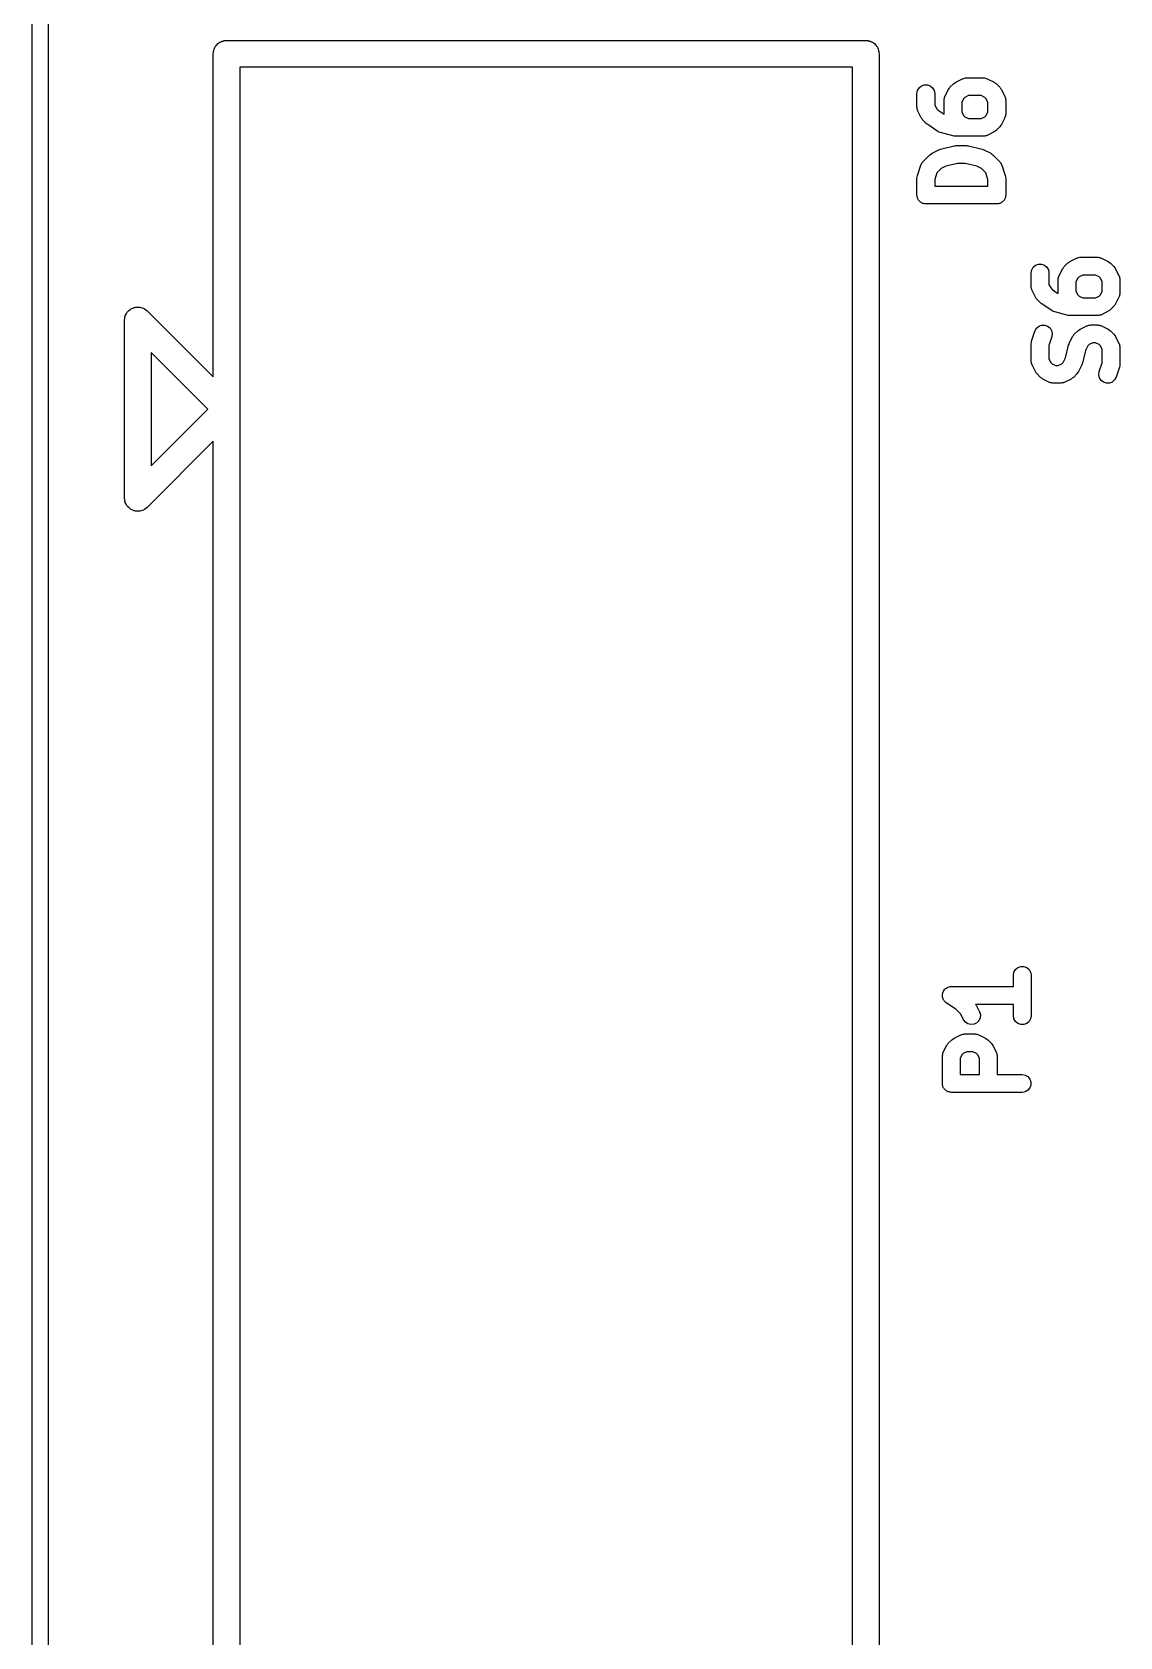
# Model space of a CAD drawing. Extents: x 51 to 137, y -158 to -25.
# Drawn here: x 50.69 to 66.25, y -101.76 to -78.82 of the extents above; entities that cross this region are included whole.
import ezdxf

# ---------------------------------------------------------------- set-up
doc = ezdxf.new("R2010")
doc.units = 0
doc.header["$MEASUREMENT"] = 0
doc.layers.add('BLACK', color=7, linetype='CONTINUOUS')

msp = doc.modelspace()

# ---------------------------------------------------------------- linework, layer by layer
at = {"layer": 'Black'}
for p, q in [((50.6857, -119.921), (50.6857, -28.1813)), ((50.9143, -28.1913), (50.9143, -119.916)), ((53.2765, -79.1312), (53.2794, -79.1148)), ((53.2765, -83.7513), (53.2765, -79.1312)), ((53.2794, -79.0981), (53.2851, -79.0825)), ((53.2794, -79.1148), (53.2794, -79.0981)), ((53.2851, -79.0825), (53.288, -79.066)), ((53.288, -79.066), (53.2963, -79.0516)), ((53.2963, -79.0516), (53.302, -79.0359)), ((53.302, -79.0359), (53.3127, -79.0232)), ((53.3127, -79.0232), (53.3211, -79.0087)), ((53.3211, -79.0087), (53.3338, -78.998)), ((53.3338, -78.998), (53.3445, -78.9853)), ((53.3445, -78.9853), (53.359, -78.9769)), ((53.359, -78.9769), (53.3717, -78.9662)), ((53.3717, -78.9662), (53.3874, -78.9605)), ((53.3874, -78.9605), (53.4018, -78.9522)), ((53.4018, -78.9522), (53.4183, -78.9493)), ((53.4183, -78.9493), (53.4339, -78.9436)), ((53.4339, -78.9436), (53.4506, -78.9436)), ((53.4506, -78.9436), (53.467, -78.9407)), ((53.467, -78.9407), (62.611, -78.9407)), ((62.611, -78.9407), (62.6274, -78.9436)), ((62.6274, -78.9436), (62.6441, -78.9436)), ((62.6441, -78.9436), (62.6597, -78.9493)), ((62.6597, -78.9493), (62.6762, -78.9522)), ((62.6762, -78.9522), (62.6906, -78.9605)), ((62.6906, -78.9605), (62.7062, -78.9662)), ((62.7062, -78.9662), (62.719, -78.9769)), ((62.719, -78.9769), (62.7335, -78.9853)), ((62.7335, -78.9853), (62.7442, -78.998)), ((62.7442, -78.998), (62.7569, -79.0087)), ((62.7569, -79.0087), (62.7653, -79.0232)), ((62.7653, -79.0232), (62.776, -79.0359)), ((62.776, -79.0359), (62.7817, -79.0516)), ((62.7817, -79.0516), (62.79, -79.066)), ((62.79, -79.066), (62.7929, -79.0825)), ((62.7929, -79.0825), (62.7986, -79.0981)), ((62.7986, -79.0981), (62.7986, -79.1148)), ((62.7986, -79.1148), (62.8015, -79.1312)), ((62.8015, -79.1312), (62.8015, -107.071)), ((62.4205, -79.3217), (53.6575, -79.3217)), ((53.6575, -79.3217), (53.6575, -106.881)), ((62.4205, -106.881), (62.4205, -79.3217)), ((63.3721, -79.618), (63.4059, -79.5897)), ((63.4059, -79.5897), (63.4474, -79.5746)), ((63.4474, -79.5746), (63.4915, -79.5746)), ((63.4915, -79.5746), (63.5329, -79.5897)), ((63.5329, -79.5897), (63.5667, -79.618)), ((63.815, -79.6099), (63.8634, -79.5615)), ((63.8634, -79.5615), (63.8801, -79.5498)), ((63.8801, -79.5498), (63.8964, -79.5377)), ((63.8964, -79.5377), (63.9932, -79.4893)), ((63.9932, -79.4893), (64.0002, -79.4872)), ((64.0002, -79.4872), (64.0066, -79.4836)), ((64.0066, -79.4836), (64.0212, -79.481)), ((64.0212, -79.481), (64.0355, -79.4767)), ((64.0355, -79.4767), (64.0428, -79.4772)), ((64.0428, -79.4772), (64.05, -79.4759)), ((64.05, -79.4759), (64.2919, -79.4759)), ((64.2919, -79.4759), (64.2991, -79.4772)), ((64.2991, -79.4772), (64.3064, -79.4767)), ((64.3064, -79.4767), (64.3207, -79.481)), ((64.3207, -79.481), (64.3353, -79.4836)), ((64.3353, -79.4836), (64.3417, -79.4872)), ((64.3417, -79.4872), (64.3487, -79.4893)), ((64.3487, -79.4893), (64.4455, -79.5377)), ((64.4455, -79.5377), (64.4618, -79.5498)), ((64.4618, -79.5498), (64.4785, -79.5615)), ((64.4785, -79.5615), (64.5268, -79.6099)), ((63.3424, -79.6997), (63.3501, -79.6562)), ((63.3424, -79.8932), (63.3424, -79.6997)), ((63.3501, -79.6562), (63.3721, -79.618)), ((63.5667, -79.618), (63.5888, -79.6562)), ((63.5888, -79.6562), (63.5964, -79.6997)), ((63.5964, -79.6997), (63.5964, -79.8632)), ((63.7295, -79.7964), (63.7307, -79.7892)), ((63.7295, -79.99), (63.7295, -79.7964)), ((63.7303, -79.7819), (63.7345, -79.7677)), ((63.7307, -79.7892), (63.7303, -79.7819)), ((63.7345, -79.7677), (63.7371, -79.753)), ((63.7371, -79.753), (63.7408, -79.7467)), ((63.7408, -79.7467), (63.7429, -79.7396)), ((63.7429, -79.7396), (63.7913, -79.6429)), ((63.7913, -79.6429), (63.8034, -79.6265)), ((63.8034, -79.6265), (63.815, -79.6099)), ((64.0092, -79.7749), (63.9835, -79.8264)), ((63.9835, -79.8264), (63.9835, -79.96)), ((64.0285, -79.7557), (64.0092, -79.7749)), ((64.08, -79.7299), (64.0285, -79.7557)), ((64.2619, -79.7299), (64.08, -79.7299)), ((64.3134, -79.7557), (64.2619, -79.7299)), ((64.3327, -79.7749), (64.3134, -79.7557)), ((64.3584, -79.8264), (64.3327, -79.7749)), ((64.3584, -79.96), (64.3584, -79.8264)), ((64.5268, -79.6099), (64.5385, -79.6265)), ((64.5385, -79.6265), (64.5506, -79.6429)), ((64.5506, -79.6429), (64.599, -79.7396)), ((64.599, -79.7396), (64.6011, -79.7467)), ((64.6011, -79.7467), (64.6048, -79.753)), ((64.6048, -79.753), (64.6073, -79.7677)), ((64.6073, -79.7677), (64.6116, -79.7819)), ((64.6116, -79.7819), (64.6111, -79.7892)), ((64.6111, -79.7892), (64.6124, -79.7964)), ((64.6124, -79.7964), (64.6124, -79.99)), ((63.3437, -79.9004), (63.3424, -79.8932)), ((63.3433, -79.9077), (63.3437, -79.9004)), ((63.3475, -79.922), (63.3433, -79.9077)), ((63.3501, -79.9366), (63.3475, -79.922)), ((63.3537, -79.943), (63.3501, -79.9366)), ((63.3558, -79.95), (63.3537, -79.943)), ((63.4042, -80.0468), (63.3558, -79.95)), ((63.4163, -80.0631), (63.4042, -80.0468)), ((63.428, -80.0798), (63.4163, -80.0631)), ((63.5964, -79.8632), (63.6222, -79.9147)), ((63.6222, -79.9147), (63.6471, -79.9397)), ((63.6471, -79.9397), (63.7304, -79.9952)), ((63.7304, -79.9952), (63.7295, -79.99)), ((63.9835, -79.96), (64.0092, -80.0115)), ((64.0092, -80.0115), (64.0285, -80.0307)), ((64.0285, -80.0307), (64.08, -80.0565)), ((64.08, -80.0565), (64.2619, -80.0565)), ((64.2619, -80.0565), (64.3134, -80.0307)), ((64.3134, -80.0307), (64.3327, -80.0115)), ((64.3327, -80.0115), (64.3584, -79.96)), ((64.599, -80.0468), (64.5506, -80.1435)), ((64.6011, -80.0397), (64.599, -80.0468)), ((64.6048, -80.0334), (64.6011, -80.0397)), ((64.6073, -80.0187), (64.6048, -80.0334)), ((64.6116, -80.0045), (64.6073, -80.0187)), ((64.6124, -79.99), (64.6111, -79.9972)), ((64.6111, -79.9972), (64.6116, -80.0045)), ((63.4764, -80.1281), (63.428, -80.0798)), ((63.4867, -80.1353), (63.4764, -80.1281)), ((63.4957, -80.144), (63.4867, -80.1353)), ((63.6409, -80.2408), (63.4957, -80.144)), ((63.6607, -80.2495), (63.6409, -80.2408)), ((63.6805, -80.2583), (63.6607, -80.2495)), ((63.874, -80.3067), (63.6805, -80.2583)), ((64.4455, -80.2487), (64.3487, -80.2971)), ((64.4618, -80.2366), (64.4455, -80.2487)), ((64.4785, -80.2249), (64.4618, -80.2366)), ((64.5268, -80.1765), (64.4785, -80.2249)), ((64.5385, -80.1598), (64.5268, -80.1765)), ((64.5506, -80.1435), (64.5385, -80.1598)), ((63.5578, -80.5537), (63.6545, -80.5053)), ((63.6545, -80.5053), (63.6678, -80.5014)), ((63.6678, -80.5014), (63.6805, -80.4957)), ((63.6805, -80.4957), (63.874, -80.4473)), ((63.8895, -80.3078), (63.874, -80.3067)), ((63.874, -80.4473), (63.8895, -80.4462)), ((63.9048, -80.3105), (63.8895, -80.3078)), ((63.8895, -80.4462), (63.9048, -80.4435)), ((64.2919, -80.3105), (63.9048, -80.3105)), ((63.9048, -80.4435), (64.05, -80.4435)), ((64.05, -80.4435), (64.0653, -80.4462)), ((64.0653, -80.4462), (64.0808, -80.4473)), ((64.0808, -80.4473), (64.2743, -80.4957)), ((64.2743, -80.4957), (64.287, -80.5014)), ((64.287, -80.5014), (64.3003, -80.5053)), ((64.2991, -80.3092), (64.2919, -80.3105)), ((64.3064, -80.3097), (64.2991, -80.3092)), ((64.3003, -80.5053), (64.3971, -80.5537)), ((64.3207, -80.3054), (64.3064, -80.3097)), ((64.3353, -80.3028), (64.3207, -80.3054)), ((64.3417, -80.2992), (64.3353, -80.3028)), ((64.3487, -80.2971), (64.3417, -80.2992)), ((63.3489, -80.869), (63.3973, -80.7239)), ((63.3973, -80.7239), (63.4008, -80.7175)), ((63.4008, -80.7175), (63.4027, -80.7104)), ((63.4027, -80.7104), (63.4112, -80.6982)), ((63.4112, -80.6982), (63.4183, -80.6851)), ((63.4183, -80.6851), (63.4238, -80.6803)), ((63.4238, -80.6803), (63.428, -80.6743)), ((63.428, -80.6743), (63.5248, -80.5775)), ((63.5248, -80.5775), (63.5414, -80.5658)), ((63.5414, -80.5658), (63.5578, -80.5537)), ((63.7556, -80.7387), (63.6898, -80.7717)), ((63.9205, -80.6975), (63.7556, -80.7387)), ((64.0344, -80.6975), (63.9205, -80.6975)), ((64.1992, -80.7387), (64.0344, -80.6975)), ((64.265, -80.7717), (64.1992, -80.7387)), ((64.3971, -80.5537), (64.4134, -80.5658)), ((64.4134, -80.5658), (64.4301, -80.5775)), ((64.4301, -80.5775), (64.5268, -80.6743)), ((64.5268, -80.6743), (64.531, -80.6803)), ((64.531, -80.6803), (64.5365, -80.6851)), ((64.5365, -80.6851), (64.5436, -80.6982)), ((64.5436, -80.6982), (64.5521, -80.7104)), ((64.5521, -80.7104), (64.554, -80.7175)), ((64.554, -80.7175), (64.5575, -80.7239)), ((64.5575, -80.7239), (64.6059, -80.869)), ((63.3424, -80.9092), (63.3459, -80.8892)), ((63.3424, -81.1511), (63.3424, -80.9092)), ((63.3459, -80.8892), (63.3489, -80.869)), ((63.6288, -80.8327), (63.5964, -80.9298)), ((63.5964, -80.9298), (63.5964, -81.0241)), ((63.6898, -80.7717), (63.6288, -80.8327)), ((64.326, -80.8327), (64.265, -80.7717)), ((64.3584, -80.9298), (64.326, -80.8327)), ((64.3584, -81.0241), (64.3584, -80.9298)), ((64.6059, -80.869), (64.6089, -80.8892)), ((64.6089, -80.8892), (64.6124, -80.9092)), ((64.6124, -80.9092), (64.6124, -81.1511)), ((63.3443, -81.162), (63.3424, -81.1511)), ((63.3443, -81.1732), (63.3443, -81.162)), ((63.3481, -81.1836), (63.3443, -81.1732)), ((63.3501, -81.1945), (63.3481, -81.1836)), ((63.3556, -81.2042), (63.3501, -81.1945)), ((63.3594, -81.2146), (63.3556, -81.2042)), ((63.5964, -81.0241), (64.3584, -81.0241)), ((64.5992, -81.2042), (64.5954, -81.2146)), ((64.6048, -81.1945), (64.5992, -81.2042)), ((64.6067, -81.1836), (64.6048, -81.1945)), ((64.6105, -81.1732), (64.6067, -81.1836)), ((64.6124, -81.1511), (64.6105, -81.162)), ((64.6105, -81.162), (64.6105, -81.1732)), ((63.3666, -81.2231), (63.3594, -81.2146)), ((63.3721, -81.2327), (63.3666, -81.2231)), ((63.3806, -81.2399), (63.3721, -81.2327)), ((63.3878, -81.2484), (63.3806, -81.2399)), ((63.3974, -81.2539), (63.3878, -81.2484)), ((63.4059, -81.2611), (63.3974, -81.2539)), ((63.4164, -81.2649), (63.4059, -81.2611)), ((63.426, -81.2704), (63.4164, -81.2649)), ((63.4369, -81.2724), (63.426, -81.2704)), ((63.4474, -81.2762), (63.4369, -81.2724)), ((63.4585, -81.2762), (63.4474, -81.2762)), ((63.4694, -81.2781), (63.4585, -81.2762)), ((64.4854, -81.2781), (63.4694, -81.2781)), ((64.4964, -81.2762), (64.4854, -81.2781)), ((64.5075, -81.2762), (64.4964, -81.2762)), ((64.5179, -81.2724), (64.5075, -81.2762)), ((64.5289, -81.2704), (64.5179, -81.2724)), ((64.5385, -81.2649), (64.5289, -81.2704)), ((64.5489, -81.2611), (64.5385, -81.2649)), ((64.5574, -81.2539), (64.5489, -81.2611)), ((64.5671, -81.2484), (64.5574, -81.2539)), ((64.5742, -81.2399), (64.5671, -81.2484)), ((64.5827, -81.2327), (64.5742, -81.2399)), ((64.5883, -81.2231), (64.5827, -81.2327)), ((64.5954, -81.2146), (64.5883, -81.2231)), ((65.4482, -82.1741), (65.4966, -82.1257)), ((65.4966, -82.1257), (65.5133, -82.114)), ((65.5133, -82.114), (65.5296, -82.1019)), ((65.5296, -82.1019), (65.6264, -82.0535)), ((65.6264, -82.0535), (65.6334, -82.0514)), ((65.6334, -82.0514), (65.6398, -82.0478)), ((65.6398, -82.0478), (65.6544, -82.0452)), ((65.6544, -82.0452), (65.6687, -82.0409)), ((65.6687, -82.0409), (65.676, -82.0414)), ((65.676, -82.0414), (65.6832, -82.0401)), ((65.6832, -82.0401), (65.9251, -82.0401)), ((65.9251, -82.0401), (65.9323, -82.0414)), ((65.9323, -82.0414), (65.9396, -82.0409)), ((65.9396, -82.0409), (65.9539, -82.0452)), ((65.9539, -82.0452), (65.9685, -82.0478)), ((65.9685, -82.0478), (65.9749, -82.0514)), ((65.9749, -82.0514), (65.9819, -82.0535)), ((65.9819, -82.0535), (66.0787, -82.1019)), ((66.0787, -82.1019), (66.095, -82.114)), ((66.095, -82.114), (66.1117, -82.1257)), ((66.1117, -82.1257), (66.16, -82.1741)), ((64.9756, -82.2639), (64.9833, -82.2204)), ((64.9756, -82.4574), (64.9756, -82.2639)), ((64.9833, -82.2204), (65.0053, -82.1822)), ((65.0053, -82.1822), (65.0391, -82.1539)), ((65.0391, -82.1539), (65.0806, -82.1388)), ((65.0806, -82.1388), (65.1247, -82.1388)), ((65.1247, -82.1388), (65.1661, -82.1539)), ((65.1661, -82.1539), (65.1999, -82.1822)), ((65.1999, -82.1822), (65.222, -82.2204)), ((65.222, -82.2204), (65.2296, -82.2639)), ((65.2296, -82.2639), (65.2296, -82.4274)), ((65.3627, -82.3606), (65.3639, -82.3534)), ((65.3627, -82.5542), (65.3627, -82.3606)), ((65.3635, -82.3461), (65.3677, -82.3318)), ((65.3639, -82.3534), (65.3635, -82.3461)), ((65.3677, -82.3318), (65.3703, -82.3172)), ((65.3703, -82.3172), (65.374, -82.3108)), ((65.374, -82.3108), (65.3761, -82.3038)), ((65.3761, -82.3038), (65.4245, -82.2071)), ((65.4245, -82.2071), (65.4366, -82.1907)), ((65.4366, -82.1907), (65.4482, -82.1741)), ((65.6424, -82.3391), (65.6167, -82.3906)), ((65.6617, -82.3199), (65.6424, -82.3391)), ((65.7132, -82.2941), (65.6617, -82.3199)), ((65.8951, -82.2941), (65.7132, -82.2941)), ((65.9466, -82.3199), (65.8951, -82.2941)), ((65.9659, -82.3391), (65.9466, -82.3199)), ((65.9916, -82.3906), (65.9659, -82.3391)), ((66.16, -82.1741), (66.1717, -82.1907)), ((66.1717, -82.1907), (66.1838, -82.2071)), ((66.1838, -82.2071), (66.2322, -82.3038)), ((66.2322, -82.3038), (66.2343, -82.3108)), ((66.2343, -82.3108), (66.238, -82.3172)), ((66.238, -82.3172), (66.2405, -82.3318)), ((66.2405, -82.3318), (66.2448, -82.3461)), ((66.2448, -82.3461), (66.2443, -82.3534)), ((66.2443, -82.3534), (66.2456, -82.3606)), ((66.2456, -82.3606), (66.2456, -82.5542)), ((64.9769, -82.4646), (64.9756, -82.4574)), ((64.9765, -82.4719), (64.9769, -82.4646)), ((64.9807, -82.4862), (64.9765, -82.4719)), ((64.9833, -82.5008), (64.9807, -82.4862)), ((64.9869, -82.5072), (64.9833, -82.5008)), ((64.989, -82.5142), (64.9869, -82.5072)), ((65.0374, -82.6109), (64.989, -82.5142)), ((65.2296, -82.4274), (65.2554, -82.4789)), ((65.2554, -82.4789), (65.2803, -82.5038)), ((65.2803, -82.5038), (65.3636, -82.5594)), ((65.3636, -82.5594), (65.3627, -82.5542)), ((65.6167, -82.3906), (65.6167, -82.5242)), ((65.6167, -82.5242), (65.6424, -82.5757)), ((65.6424, -82.5757), (65.6617, -82.5949)), ((65.9466, -82.5949), (65.9659, -82.5757)), ((65.9659, -82.5757), (65.9916, -82.5242)), ((65.9916, -82.5242), (65.9916, -82.3906)), ((66.2405, -82.5829), (66.238, -82.5976)), ((66.2448, -82.5687), (66.2405, -82.5829)), ((66.2456, -82.5542), (66.2443, -82.5614)), ((66.2443, -82.5614), (66.2448, -82.5687)), ((52.0469, -82.826), (52.0511, -82.8187)), ((52.0511, -82.8187), (52.0701, -82.8028)), ((52.0701, -82.8028), (52.0877, -82.7852)), ((52.0877, -82.7852), (52.0953, -82.7816)), ((52.0953, -82.7816), (52.1017, -82.7762)), ((52.1017, -82.7762), (52.1251, -82.7677)), ((52.1251, -82.7677), (52.1477, -82.7572)), ((52.1477, -82.7572), (52.156, -82.7565)), ((52.156, -82.7565), (52.1639, -82.7536)), ((52.1639, -82.7536), (52.1888, -82.7536)), ((52.1888, -82.7536), (52.2136, -82.7514)), ((52.2136, -82.7514), (52.2217, -82.7536)), ((52.2217, -82.7536), (52.2301, -82.7536)), ((52.2301, -82.7536), (52.2535, -82.7621)), ((52.2535, -82.7621), (52.2775, -82.7685)), ((52.2775, -82.7685), (52.2844, -82.7734)), ((52.2844, -82.7734), (52.2922, -82.7762)), ((52.2922, -82.7762), (52.3113, -82.7922)), ((52.3113, -82.7922), (52.3317, -82.8065)), ((52.3317, -82.8065), (53.2765, -83.7513)), ((65.0495, -82.6273), (65.0374, -82.6109)), ((65.0612, -82.644), (65.0495, -82.6273)), ((65.1096, -82.6923), (65.0612, -82.644)), ((65.1199, -82.6995), (65.1096, -82.6923)), ((65.1289, -82.7082), (65.1199, -82.6995)), ((65.2741, -82.805), (65.1289, -82.7082)), ((65.2939, -82.8136), (65.2741, -82.805)), ((65.3137, -82.8225), (65.2939, -82.8136)), ((65.6617, -82.5949), (65.7132, -82.6207)), ((65.7132, -82.6207), (65.8951, -82.6207)), ((65.8951, -82.6207), (65.9466, -82.5949)), ((66.0787, -82.8129), (65.9819, -82.8613)), ((66.095, -82.8008), (66.0787, -82.8129)), ((66.1117, -82.7891), (66.095, -82.8008)), ((66.16, -82.7407), (66.1117, -82.7891)), ((66.1717, -82.724), (66.16, -82.7407)), ((66.1838, -82.7077), (66.1717, -82.724)), ((66.2322, -82.6109), (66.1838, -82.7077)), ((66.2343, -82.6039), (66.2322, -82.6109)), ((66.238, -82.5976), (66.2343, -82.6039)), ((52.0065, -82.9412), (52.0108, -82.9167)), ((52.0065, -85.4812), (52.0065, -82.9412)), ((52.0108, -82.9167), (52.013, -82.8919)), ((52.013, -82.8919), (52.0165, -82.8843)), ((52.0165, -82.8843), (52.018, -82.876)), ((52.018, -82.876), (52.0304, -82.8545)), ((52.0304, -82.8545), (52.041, -82.8319)), ((52.041, -82.8319), (52.0469, -82.826)), ((65.0515, -83.0558), (65.0845, -83.0265)), ((65.0845, -83.0265), (65.1255, -83.0103)), ((65.1255, -83.0103), (65.1696, -83.0091)), ((65.1696, -83.0091), (65.2115, -83.023)), ((65.2115, -83.023), (65.246, -83.0505)), ((65.5072, -82.8709), (65.3137, -82.8225)), ((65.5227, -82.872), (65.5072, -82.8709)), ((65.538, -82.8747), (65.5227, -82.872)), ((65.9251, -82.8747), (65.538, -82.8747)), ((65.6748, -83.0695), (65.7715, -83.0211)), ((65.7715, -83.0211), (65.7786, -83.019)), ((65.7786, -83.019), (65.7849, -83.0154)), ((65.7849, -83.0154), (65.7996, -83.0128)), ((65.7996, -83.0128), (65.8138, -83.0086)), ((65.8138, -83.0086), (65.8211, -83.009)), ((65.8211, -83.009), (65.8283, -83.0077)), ((65.8283, -83.0077), (65.9251, -83.0077)), ((65.9323, -82.8734), (65.9251, -82.8747)), ((65.9251, -83.0077), (65.9323, -83.009)), ((65.9396, -82.8738), (65.9323, -82.8734)), ((65.9323, -83.009), (65.9396, -83.0086)), ((65.9539, -82.8696), (65.9396, -82.8738)), ((65.9396, -83.0086), (65.9539, -83.0128)), ((65.9685, -82.867), (65.9539, -82.8696)), ((65.9539, -83.0128), (65.9685, -83.0154)), ((65.9749, -82.8634), (65.9685, -82.867)), ((65.9685, -83.0154), (65.9749, -83.019)), ((65.9819, -82.8613), (65.9749, -82.8634)), ((65.9749, -83.019), (65.9819, -83.0211)), ((65.9819, -83.0211), (66.0787, -83.0695)), ((64.9756, -83.2799), (64.9791, -83.2598)), ((64.9791, -83.2598), (64.9821, -83.2397)), ((64.9821, -83.2397), (65.0305, -83.0946)), ((65.0305, -83.0946), (65.0515, -83.0558)), ((65.2715, -83.1749), (65.2296, -83.3005)), ((65.246, -83.0505), (65.2691, -83.088)), ((65.2691, -83.088), (65.278, -83.1313)), ((65.278, -83.1313), (65.2715, -83.1749)), ((65.5173, -83.2848), (65.5212, -83.2715)), ((65.5212, -83.2715), (65.5696, -83.1747)), ((65.5696, -83.1747), (65.5817, -83.1583)), ((65.5817, -83.1583), (65.5934, -83.1417)), ((65.5934, -83.1417), (65.6418, -83.0933)), ((65.6418, -83.0933), (65.6584, -83.0816)), ((65.6584, -83.0816), (65.6748, -83.0695)), ((65.8583, -83.2617), (65.8068, -83.2875)), ((65.8951, -83.2617), (65.8583, -83.2617)), ((65.9466, -83.2875), (65.8951, -83.2617)), ((66.0787, -83.0695), (66.095, -83.0816)), ((66.095, -83.0816), (66.1117, -83.0933)), ((66.1117, -83.0933), (66.16, -83.1417)), ((66.16, -83.1417), (66.1717, -83.1584)), ((66.1717, -83.1584), (66.1838, -83.1747)), ((66.1838, -83.1747), (66.2322, -83.2715)), ((66.2322, -83.2715), (66.2343, -83.2785)), ((66.2343, -83.2785), (66.238, -83.2848)), ((53.1976, -84.2112), (52.3875, -83.4011)), ((52.3875, -83.4011), (52.3875, -85.0213)), ((64.9756, -83.5218), (64.9756, -83.2799)), ((65.2296, -83.3005), (65.2296, -83.4918)), ((65.2296, -83.4918), (65.2554, -83.5433)), ((65.4337, -83.5433), (65.4666, -83.4774)), ((65.4666, -83.4774), (65.5116, -83.2974)), ((65.5116, -83.2974), (65.5173, -83.2848)), ((65.7546, -83.3726), (65.7096, -83.5526)), ((65.7876, -83.3067), (65.7546, -83.3726)), ((65.8068, -83.2875), (65.7876, -83.3067)), ((65.9659, -83.3067), (65.9466, -83.2875)), ((65.9916, -83.3582), (65.9659, -83.3067)), ((65.9916, -83.5495), (65.9916, -83.3582)), ((66.238, -83.2848), (66.2405, -83.2995)), ((66.2405, -83.2995), (66.2448, -83.3137)), ((66.2448, -83.3137), (66.2443, -83.321)), ((66.2443, -83.321), (66.2456, -83.3282)), ((66.2456, -83.3282), (66.2456, -83.5702)), ((64.9769, -83.529), (64.9756, -83.5218)), ((64.9765, -83.5363), (64.9769, -83.529)), ((64.9807, -83.5506), (64.9765, -83.5363)), ((64.9833, -83.5652), (64.9807, -83.5506)), ((64.9869, -83.5716), (64.9833, -83.5652)), ((64.989, -83.5786), (64.9869, -83.5716)), ((65.0374, -83.6753), (64.989, -83.5786)), ((65.0495, -83.6917), (65.0374, -83.6753)), ((65.0612, -83.7083), (65.0495, -83.6917)), ((65.1096, -83.7567), (65.0612, -83.7083)), ((65.2554, -83.5433), (65.2746, -83.5625)), ((65.2746, -83.5625), (65.3261, -83.5883)), ((65.3261, -83.5883), (65.3629, -83.5883)), ((65.3629, -83.5883), (65.4144, -83.5625)), ((65.4144, -83.5625), (65.4337, -83.5433)), ((65.6279, -83.7083), (65.5795, -83.7567)), ((65.6395, -83.6917), (65.6279, -83.7083)), ((65.6516, -83.6753), (65.6395, -83.6917)), ((65.7, -83.5786), (65.6516, -83.6753)), ((65.704, -83.5653), (65.7, -83.5786)), ((65.7096, -83.5526), (65.704, -83.5653)), ((65.9433, -83.7188), (65.9498, -83.6751)), ((65.9521, -83.762), (65.9433, -83.7188)), ((65.9498, -83.6751), (65.9916, -83.5495)), ((66.2391, -83.6103), (66.1907, -83.7555)), ((66.2421, -83.5902), (66.2391, -83.6103)), ((66.2456, -83.5702), (66.2421, -83.5902)), ((65.1263, -83.7684), (65.1096, -83.7567)), ((65.1426, -83.7805), (65.1263, -83.7684)), ((65.2393, -83.8289), (65.1426, -83.7805)), ((65.2464, -83.831), (65.2393, -83.8289)), ((65.2527, -83.8346), (65.2464, -83.831)), ((65.2674, -83.8372), (65.2527, -83.8346)), ((65.2816, -83.8415), (65.2674, -83.8372)), ((65.2889, -83.841), (65.2816, -83.8415)), ((65.2961, -83.8423), (65.2889, -83.841)), ((65.3929, -83.8423), (65.2961, -83.8423)), ((65.4001, -83.841), (65.3929, -83.8423)), ((65.4074, -83.8415), (65.4001, -83.841)), ((65.4217, -83.8372), (65.4074, -83.8415)), ((65.4363, -83.8346), (65.4217, -83.8372)), ((65.4427, -83.831), (65.4363, -83.8346)), ((65.4497, -83.8289), (65.4427, -83.831)), ((65.5465, -83.7805), (65.4497, -83.8289)), ((65.5628, -83.7684), (65.5465, -83.7805)), ((65.5795, -83.7567), (65.5628, -83.7684)), ((65.9752, -83.7996), (65.9521, -83.762)), ((66.0098, -83.827), (65.9752, -83.7996)), ((66.0516, -83.8409), (66.0098, -83.827)), ((66.0957, -83.8397), (66.0516, -83.8409)), ((66.1367, -83.8235), (66.0957, -83.8397)), ((66.1697, -83.7942), (66.1367, -83.8235)), ((66.1907, -83.7555), (66.1697, -83.7942)), ((52.3875, -85.0213), (53.1976, -84.2112)), ((53.2765, -84.6711), (52.3317, -85.6159)), ((53.2765, -107.071), (53.2765, -84.6711)), ((52.0108, -85.5057), (52.0065, -85.4812)), ((52.013, -85.5305), (52.0108, -85.5057)), ((52.0165, -85.5381), (52.013, -85.5305)), ((52.018, -85.5464), (52.0165, -85.5381)), ((52.0304, -85.5679), (52.018, -85.5464)), ((52.041, -85.5905), (52.0304, -85.5679)), ((52.0469, -85.5964), (52.041, -85.5905)), ((52.0511, -85.6037), (52.0469, -85.5964)), ((52.0701, -85.6196), (52.0511, -85.6037)), ((52.0877, -85.6372), (52.0701, -85.6196)), ((52.0953, -85.6408), (52.0877, -85.6372)), ((52.1017, -85.6462), (52.0953, -85.6408)), ((52.1251, -85.6547), (52.1017, -85.6462)), ((52.1477, -85.6652), (52.1251, -85.6547)), ((52.156, -85.6659), (52.1477, -85.6652)), ((52.1639, -85.6688), (52.156, -85.6659)), ((52.1888, -85.6688), (52.1639, -85.6688)), ((52.2136, -85.671), (52.1888, -85.6688)), ((52.2217, -85.6688), (52.2136, -85.671)), ((52.2301, -85.6688), (52.2217, -85.6688)), ((52.2535, -85.6603), (52.2301, -85.6688)), ((52.2775, -85.6539), (52.2535, -85.6603)), ((52.2844, -85.649), (52.2775, -85.6539)), ((52.2922, -85.6462), (52.2844, -85.649)), ((52.3113, -85.6302), (52.2922, -85.6462)), ((52.3317, -85.6159), (52.3113, -85.6302)), ((64.7293, -92.2595), (64.7513, -92.2213)), ((64.7513, -92.2213), (64.7851, -92.1929)), ((64.7851, -92.1929), (64.8266, -92.1778)), ((64.8266, -92.1778), (64.8707, -92.1778)), ((64.8707, -92.1778), (64.9121, -92.1929)), ((64.9121, -92.1929), (64.9459, -92.2213)), ((64.9459, -92.2213), (64.968, -92.2595)), ((64.7216, -92.3029), (64.7293, -92.2595)), ((64.7216, -92.4662), (64.7216, -92.3029)), ((64.968, -92.2595), (64.9756, -92.3029)), ((64.9756, -92.3029), (64.9756, -92.8835)), ((63.7059, -92.585), (63.7075, -92.5782)), ((63.7075, -92.6001), (63.7059, -92.585)), ((63.7075, -92.5711), (63.7127, -92.5569)), ((63.7075, -92.5782), (63.7075, -92.5711)), ((63.7075, -92.6153), (63.7075, -92.6001)), ((63.71, -92.6219), (63.7075, -92.6153)), ((63.7107, -92.6289), (63.71, -92.6219)), ((63.7174, -92.6425), (63.7107, -92.6289)), ((63.7127, -92.5569), (63.7163, -92.5422)), ((63.7163, -92.5422), (63.7202, -92.5363)), ((63.7226, -92.6567), (63.7174, -92.6425)), ((63.7202, -92.5363), (63.7226, -92.5297)), ((63.7226, -92.5297), (63.7324, -92.5181)), ((63.7272, -92.6621), (63.7226, -92.6567)), ((63.7303, -92.6684), (63.7272, -92.6621)), ((63.7412, -92.6789), (63.7303, -92.6684)), ((63.7324, -92.5181), (63.7408, -92.5055)), ((63.7408, -92.5055), (63.7465, -92.5013)), ((63.751, -92.6905), (63.7412, -92.6789)), ((63.7465, -92.5013), (63.751, -92.4959)), ((63.751, -92.4959), (63.7641, -92.4883)), ((63.7641, -92.4883), (63.7763, -92.4794)), ((63.7763, -92.4794), (63.7831, -92.4774)), ((63.7831, -92.4774), (63.7892, -92.4739)), ((63.7892, -92.4739), (63.8041, -92.4712)), ((63.8041, -92.4712), (63.8187, -92.467)), ((63.8187, -92.467), (63.8257, -92.4674)), ((63.8257, -92.4674), (63.8326, -92.4662)), ((63.8326, -92.4662), (64.7216, -92.4662)), ((63.7571, -92.694), (63.751, -92.6905)), ((63.7622, -92.6989), (63.7571, -92.694)), ((63.8968, -92.7887), (63.7622, -92.6989)), ((63.9701, -92.862), (63.8968, -92.7887)), ((64.0093, -92.9403), (63.9701, -92.862)), ((64.7216, -92.7202), (64.1809, -92.7202)), ((64.1809, -92.7202), (64.1881, -92.7299)), ((64.1881, -92.7299), (64.2365, -92.8267)), ((64.2464, -92.913), (64.2289, -92.9535)), ((64.2365, -92.8267), (64.2491, -92.869)), ((64.2491, -92.869), (64.2464, -92.913)), ((64.7216, -92.8835), (64.7216, -92.7202)), ((64.7293, -92.9269), (64.7216, -92.8835)), ((64.9756, -92.8835), (64.968, -92.9269)), ((64.0356, -92.9757), (64.0093, -92.9403)), ((64.0189, -93.1448), (64.0261, -93.1435)), ((64.0261, -93.1435), (64.1713, -93.1435)), ((64.0724, -93), (64.0356, -92.9757)), ((64.1153, -93.0103), (64.0724, -93)), ((64.1591, -93.0052), (64.1153, -93.0103)), ((64.1986, -92.9855), (64.1591, -93.0052)), ((64.1713, -93.1435), (64.1785, -93.1448)), ((64.2289, -92.9535), (64.1986, -92.9855)), ((64.7513, -92.9651), (64.7293, -92.9269)), ((64.7851, -92.9935), (64.7513, -92.9651)), ((64.8266, -93.0086), (64.7851, -92.9935)), ((64.8707, -93.0086), (64.8266, -93.0086)), ((64.9121, -92.9935), (64.8707, -93.0086)), ((64.9459, -92.9651), (64.9121, -92.9935)), ((64.968, -92.9269), (64.9459, -92.9651)), ((63.719, -93.4073), (63.7674, -93.3105)), ((63.7674, -93.3105), (63.7795, -93.2942)), ((63.7795, -93.2942), (63.7912, -93.2775)), ((63.7912, -93.2775), (63.8396, -93.2291)), ((63.8396, -93.2291), (63.8563, -93.2174)), ((63.8563, -93.2174), (63.8726, -93.2053)), ((63.8726, -93.2053), (63.9693, -93.1569)), ((63.9693, -93.1569), (63.9764, -93.1549)), ((63.9764, -93.1549), (63.9827, -93.1512)), ((63.9827, -93.1512), (63.9974, -93.1486)), ((63.9974, -93.1486), (64.0116, -93.1444)), ((64.0116, -93.1444), (64.0189, -93.1448)), ((64.1785, -93.1448), (64.1858, -93.1444)), ((64.1858, -93.1444), (64.2001, -93.1486)), ((64.2001, -93.1486), (64.2147, -93.1512)), ((64.2147, -93.1512), (64.2211, -93.1549)), ((64.2211, -93.1549), (64.2281, -93.1569)), ((64.2281, -93.1569), (64.3248, -93.2053)), ((64.3248, -93.2053), (64.3412, -93.2174)), ((64.3412, -93.2174), (64.3579, -93.2291)), ((64.3579, -93.2291), (64.4062, -93.2775)), ((64.4062, -93.2775), (64.4179, -93.2942)), ((64.4179, -93.2942), (64.43, -93.3105)), ((64.43, -93.3105), (64.4784, -93.4073)), ((63.7056, -93.4641), (63.7069, -93.4568)), ((63.7056, -93.8511), (63.7056, -93.4641)), ((63.7065, -93.4495), (63.7107, -93.4353)), ((63.7069, -93.4568), (63.7065, -93.4495)), ((63.7107, -93.4353), (63.7133, -93.4206)), ((63.7133, -93.4206), (63.7169, -93.4143)), ((63.7169, -93.4143), (63.719, -93.4073)), ((63.9854, -93.4425), (63.9596, -93.494)), ((63.9596, -93.494), (63.9596, -93.7241)), ((64.0046, -93.4233), (63.9854, -93.4425)), ((64.0561, -93.3975), (64.0046, -93.4233)), ((64.1413, -93.3975), (64.0561, -93.3975)), ((64.1928, -93.4233), (64.1413, -93.3975)), ((64.2121, -93.4425), (64.1928, -93.4233)), ((64.2378, -93.494), (64.2121, -93.4425)), ((64.2378, -93.7241), (64.2378, -93.494)), ((64.4784, -93.4073), (64.4805, -93.4143)), ((64.4805, -93.4143), (64.4842, -93.4206)), ((64.4842, -93.4206), (64.4867, -93.4353)), ((64.4867, -93.4353), (64.491, -93.4495)), ((64.491, -93.4495), (64.4905, -93.4568)), ((64.4905, -93.4568), (64.4918, -93.4641)), ((64.4918, -93.4641), (64.4918, -93.7241)), ((63.9596, -93.7241), (64.2378, -93.7241)), ((64.4918, -93.7241), (64.8486, -93.7241)), ((64.8486, -93.7241), (64.8921, -93.7318)), ((64.8921, -93.7318), (64.9303, -93.7538)), ((64.9303, -93.7538), (64.9586, -93.7876)), ((64.9586, -93.7876), (64.9737, -93.8291)), ((64.9737, -93.8291), (64.9737, -93.8732)), ((63.7075, -93.862), (63.7056, -93.8511)), ((63.7075, -93.8732), (63.7075, -93.862)), ((63.7113, -93.8836), (63.7075, -93.8732)), ((63.7133, -93.8945), (63.7113, -93.8836)), ((63.7188, -93.9042), (63.7133, -93.8945)), ((63.7226, -93.9146), (63.7188, -93.9042)), ((63.7298, -93.9231), (63.7226, -93.9146)), ((63.7353, -93.9327), (63.7298, -93.9231)), ((63.7438, -93.9399), (63.7353, -93.9327)), ((63.751, -93.9484), (63.7438, -93.9399)), ((63.7606, -93.9539), (63.751, -93.9484)), ((63.7691, -93.9611), (63.7606, -93.9539)), ((63.7796, -93.9649), (63.7691, -93.9611)), ((63.7892, -93.9704), (63.7796, -93.9649)), ((63.8001, -93.9724), (63.7892, -93.9704)), ((63.8106, -93.9762), (63.8001, -93.9724)), ((63.8217, -93.9762), (63.8106, -93.9762)), ((63.8326, -93.9781), (63.8217, -93.9762)), ((64.8486, -93.9781), (63.8326, -93.9781)), ((64.8921, -93.9704), (64.8486, -93.9781)), ((64.9303, -93.9484), (64.8921, -93.9704)), ((64.9586, -93.9146), (64.9303, -93.9484)), ((64.9737, -93.8732), (64.9586, -93.9146))]:
    msp.add_line(p, q, dxfattribs=at)

doc.saveas('drawing.dxf')
